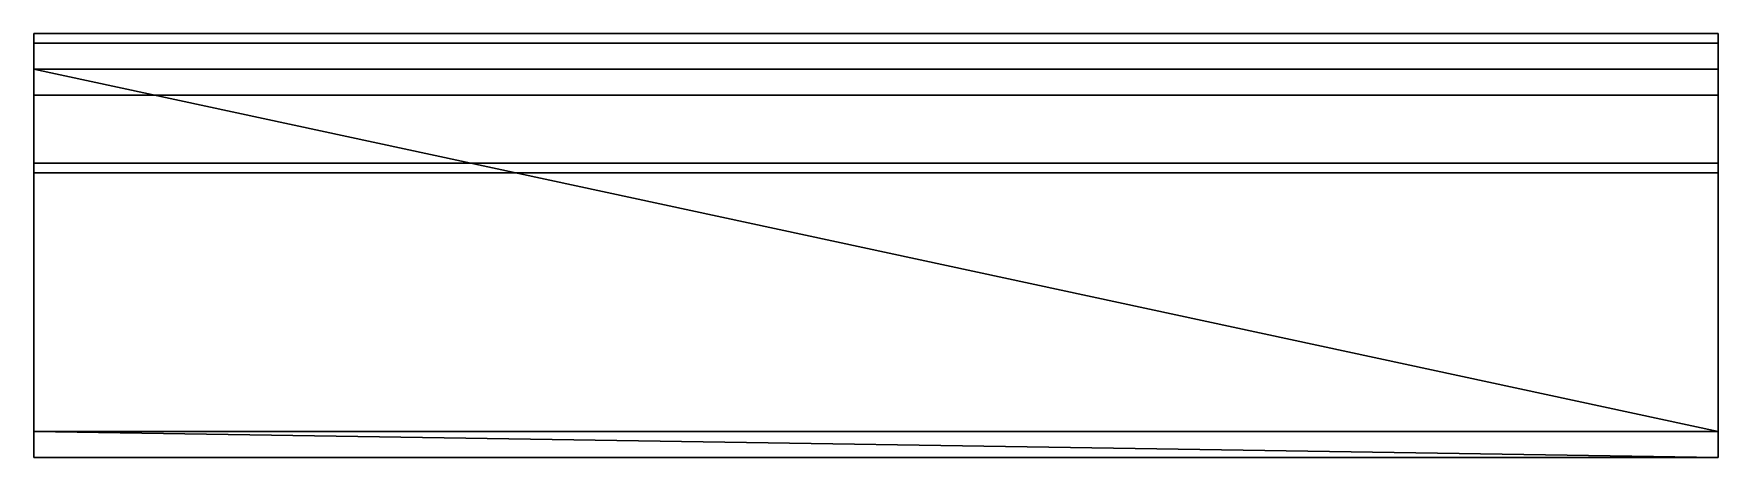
# Model space of a CAD drawing. Header units: inches. Extents: x -3354 to -3, y -8 to 1149.
# Drawn here: x -2539.2 to -2474.2, y 831.2 to 847.5 of the extents above; entities that cross this region are included whole.
import ezdxf

# ---------------------------------------------------------------- set-up
doc = ezdxf.new("R2010")
doc.units = ezdxf.units.IN
doc.header["$MEASUREMENT"] = 0
doc.layers.add('A-WALL', color=113, linetype='Continuous', lineweight=13)

# ---------------------------------------------------------------- blocks, each defined once
blk = doc.blocks.new('Basic Wall _ Exterior - Brick and CMU on Mtl_ Stud - ___-523867-01 - Lower Parking Level')
at = {"layer": 'A-WALL', "color": 9}
mesh = blk.add_polyface(dxfattribs=at)
corners = [(-2539.235, 831.165, 467.25), (-2539.235, 842.164, 468.75), (-2539.235, 847.165, 467.25), (-2539.235, 847.165, 464.75), (-2539.235, 846.165, 464.75), (-2539.235, 832.165, 464.75), (-2539.235, 831.165, 464.75)]
mesh.append_faces([[corners[k] for k in face] for face in [(5, 1, 4)]], dxfattribs={"vtx0": -1, "vtx1": -1, "color": 9})
mesh.append_faces([[corners[k] for k in face] for face in [(2, 3, 4, 1)]], dxfattribs={"vtx2": -1, "color": 9})
mesh.append_faces([[corners[k] for k in face] for face in [(5, 6, 0, 1)]], dxfattribs={"vtx3": -1, "color": 9})
mesh = blk.add_polyface(dxfattribs=at)
corners = [(-2539.235, 842.164, 468.75), (-2474.235, 842.164, 468.75), (-2474.235, 847.165, 467.25), (-2539.235, 847.165, 467.25)]
mesh.append_faces([[corners[k] for k in face] for face in [(0, 1, 2, 3)]], dxfattribs={"color": 9})
mesh = blk.add_polyface(dxfattribs=at)
corners = [(-2539.235, 847.165, 464.75), (-2539.235, 847.165, 467.25), (-2474.235, 847.165, 467.25), (-2474.235, 847.165, 464.75)]
mesh.append_faces([[corners[k] for k in face] for face in [(0, 1, 2, 3)]], dxfattribs={"color": 9})
mesh = blk.add_polyface(dxfattribs=at)
corners = [(-2539.235, 831.165, 464.75), (-2539.235, 832.165, 464.75), (-2539.235, 846.165, 464.75), (-2539.235, 847.165, 464.75), (-2474.235, 847.165, 464.75), (-2474.235, 846.165, 464.75), (-2474.235, 832.165, 464.75), (-2474.235, 831.165, 464.75)]
mesh.append_faces([[corners[k] for k in face] for face in [(0, 1, 7)]], dxfattribs={"vtx1": -1, "color": 9})
mesh.append_faces([[corners[k] for k in face] for face in [(5, 6, 2)]], dxfattribs={"vtx1": -1, "vtx2": -1, "color": 9})
mesh.append_faces([[corners[k] for k in face] for face in [(1, 2, 6, 7)]], dxfattribs={"vtx1": -1, "vtx3": -1, "color": 9})
mesh.append_faces([[corners[k] for k in face] for face in [(2, 3, 4, 5)]], dxfattribs={"vtx3": -1, "color": 9})
mesh = blk.add_polyface(dxfattribs=at)
corners = [(-2474.235, 831.165, 467.25), (-2474.235, 831.165, 464.75), (-2474.235, 832.165, 464.75), (-2474.235, 846.165, 464.75), (-2474.235, 847.165, 464.75), (-2474.235, 847.165, 467.25), (-2474.235, 842.164, 468.75)]
mesh.append_faces([[corners[k] for k in face] for face in [(3, 6, 2)]], dxfattribs={"vtx0": -1, "vtx1": -1, "color": 9})
mesh.append_faces([[corners[k] for k in face] for face in [(0, 1, 2, 6)]], dxfattribs={"vtx2": -1, "color": 9})
mesh.append_faces([[corners[k] for k in face] for face in [(3, 4, 5, 6)]], dxfattribs={"vtx3": -1, "color": 9})
mesh = blk.add_polyface(dxfattribs=at)
corners = [(-2539.235, 831.165, 467.25), (-2474.235, 831.165, 467.25), (-2474.235, 842.164, 468.75), (-2539.235, 842.164, 468.75)]
mesh.append_faces([[corners[k] for k in face] for face in [(0, 1, 2, 3)]], dxfattribs={"color": 9})
mesh = blk.add_polyface(dxfattribs=at)
corners = [(-2539.235, 831.165, 464.75), (-2474.235, 831.165, 464.75), (-2474.235, 831.165, 467.25), (-2539.235, 831.165, 467.25)]
mesh.append_faces([[corners[k] for k in face] for face in [(0, 1, 2, 3)]], dxfattribs={"color": 9})
blk = doc.blocks.new('Basic Wall _ Exterior - Brick and CMU on Mtl_ Stud - ___-523866-01 - Lower Parking Level')
at = {"layer": 'A-WALL', "color": 243}
mesh = blk.add_polyface(dxfattribs=at)
corners = [(-2539.235, 846.165, 456.75), (-2539.235, 846.165, 448.75), (-2539.235, 842.539, 448.75), (-2539.235, 842.539, 456.75), (-2539.235, 845.164, 456.75)]
mesh.append_faces([[corners[k] for k in face] for face in [(0, 1, 4)]], dxfattribs={"vtx1": -1, "color": 243})
mesh.append_faces([[corners[k] for k in face] for face in [(2, 3, 4, 1)]], dxfattribs={"vtx2": -1, "color": 243})
mesh = blk.add_polyface(dxfattribs=at)
corners = [(-2539.235, 846.165, 448.75), (-2539.235, 846.165, 456.75), (-2474.235, 846.165, 456.75), (-2474.235, 846.165, 448.75)]
mesh.append_faces([[corners[k] for k in face] for face in [(0, 1, 2, 3)]], dxfattribs={"color": 243})
mesh = blk.add_polyface(dxfattribs=at)
corners = [(-2539.235, 842.539, 448.75), (-2539.235, 846.165, 448.75), (-2474.235, 846.165, 448.75), (-2474.235, 842.539, 448.75)]
mesh.append_faces([[corners[k] for k in face] for face in [(3, 0, 1, 2)]], dxfattribs={"color": 243})
mesh = blk.add_polyface(dxfattribs=at)
corners = [(-2539.235, 846.165, 456.75), (-2539.235, 845.164, 456.75), (-2539.235, 842.539, 456.75), (-2474.235, 842.539, 456.75), (-2474.235, 845.164, 456.75), (-2474.235, 846.165, 456.75)]
mesh.append_faces([[corners[k] for k in face] for face in [(5, 0, 1, 4)]], dxfattribs={"vtx2": -1, "color": 243})
mesh.append_faces([[corners[k] for k in face] for face in [(1, 2, 3, 4)]], dxfattribs={"vtx3": -1, "color": 243})
mesh = blk.add_polyface(dxfattribs=at)
corners = [(-2474.235, 846.165, 456.75), (-2474.235, 845.164, 456.75), (-2474.235, 842.539, 456.75), (-2474.235, 842.539, 448.75), (-2474.235, 846.165, 448.75)]
mesh.append_faces([[corners[k] for k in face] for face in [(2, 3, 1)]], dxfattribs={"vtx1": -1, "color": 243})
mesh.append_faces([[corners[k] for k in face] for face in [(4, 0, 1, 3)]], dxfattribs={"vtx2": -1, "color": 243})
mesh = blk.add_polyface(dxfattribs=at)
corners = [(-2539.235, 842.539, 448.75), (-2474.235, 842.539, 448.75), (-2474.235, 842.539, 456.75), (-2539.235, 842.539, 456.75)]
mesh.append_faces([[corners[k] for k in face] for face in [(0, 1, 2, 3)]], dxfattribs={"color": 243})
blk = doc.blocks.new('Basic Wall _ Exterior - Brick and CMU on Mtl_ Stud - ___-523865-01 - Lower Parking Level')
at = {"layer": 'A-WALL', "color": 9}
mesh = blk.add_polyface(dxfattribs=at)
corners = [(-2539.235, 842.539, 411.5), (-2539.235, 846.165, 411.5), (-2539.235, 847.54, 409.75), (-2539.235, 847.54, 408.75), (-2539.235, 846.165, 408.75), (-2539.235, 842.539, 408.75)]
mesh.append_faces([[corners[k] for k in face] for face in [(4, 1, 2, 3)]], dxfattribs={"vtx0": -1, "color": 9})
mesh.append_faces([[corners[k] for k in face] for face in [(4, 5, 0, 1)]], dxfattribs={"vtx3": -1, "color": 9})
mesh = blk.add_polyface(dxfattribs=at)
corners = [(-2539.235, 847.54, 409.75), (-2539.235, 846.165, 411.5), (-2474.235, 846.165, 411.5), (-2474.235, 847.54, 409.75)]
mesh.append_faces([[corners[k] for k in face] for face in [(3, 0, 1, 2)]], dxfattribs={"color": 9})
mesh = blk.add_polyface(dxfattribs=at)
corners = [(-2539.235, 847.54, 408.75), (-2539.235, 847.54, 409.75), (-2474.235, 847.54, 409.75), (-2474.235, 847.54, 408.75)]
mesh.append_faces([[corners[k] for k in face] for face in [(3, 0, 1, 2)]], dxfattribs={"color": 9})
mesh = blk.add_polyface(dxfattribs=at)
corners = [(-2539.235, 842.539, 408.75), (-2539.235, 846.165, 408.75), (-2539.235, 847.54, 408.75), (-2474.235, 847.54, 408.75), (-2474.235, 846.165, 408.75), (-2474.235, 842.539, 408.75)]
mesh.append_faces([[corners[k] for k in face] for face in [(5, 0, 1, 4)]], dxfattribs={"vtx2": -1, "color": 9})
mesh.append_faces([[corners[k] for k in face] for face in [(1, 2, 3, 4)]], dxfattribs={"vtx3": -1, "color": 9})
mesh = blk.add_polyface(dxfattribs=at)
corners = [(-2474.235, 842.539, 411.5), (-2474.235, 842.539, 408.75), (-2474.235, 846.165, 408.75), (-2474.235, 847.54, 408.75), (-2474.235, 847.54, 409.75), (-2474.235, 846.165, 411.5)]
mesh.append_faces([[corners[k] for k in face] for face in [(4, 5, 2, 3)]], dxfattribs={"vtx1": -1, "color": 9})
mesh.append_faces([[corners[k] for k in face] for face in [(0, 1, 2, 5)]], dxfattribs={"vtx2": -1, "color": 9})
mesh = blk.add_polyface(dxfattribs=at)
corners = [(-2539.235, 842.539, 411.5), (-2474.235, 842.539, 411.5), (-2474.235, 846.165, 411.5), (-2539.235, 846.165, 411.5)]
mesh.append_faces([[corners[k] for k in face] for face in [(0, 1, 2, 3)]], dxfattribs={"color": 9})
mesh = blk.add_polyface(dxfattribs=at)
corners = [(-2539.235, 842.539, 408.75), (-2474.235, 842.539, 408.75), (-2474.235, 842.539, 411.5), (-2539.235, 842.539, 411.5)]
mesh.append_faces([[corners[k] for k in face] for face in [(0, 1, 2, 3)]], dxfattribs={"color": 9})

msp = doc.modelspace()

# ---------------------------------------------------------------- block references
at = {"layer": 'A-WALL', "color": 9}
for name in ['Basic Wall _ Exterior - Brick and CMU on Mtl_ Stud - ___-523865-01 - Lower Parking Level', 'Basic Wall _ Exterior - Brick and CMU on Mtl_ Stud - ___-523867-01 - Lower Parking Level']:
    msp.add_blockref(name, (0, 0), dxfattribs=at)
at = {"layer": 'A-WALL', "color": 243}
msp.add_blockref('Basic Wall _ Exterior - Brick and CMU on Mtl_ Stud - ___-523866-01 - Lower Parking Level', (0, 0), dxfattribs=at)

# ---------------------------------------------------------------- meshes
at = {"layer": 'A-WALL', "color": 10}
mesh = msp.add_polyface(dxfattribs=at)
corners = [(-2474.235, 846.165, 368.75), (-2539.235, 846.165, 368.75), (-2539.235, 846.165, 408.75), (-2474.235, 846.165, 408.75)]
mesh.append_faces([[corners[k] for k in face] for face in [(2, 3, 0, 1)]], dxfattribs={"color": 10})
at = {"layer": 'A-WALL', "color": 243}
mesh = msp.add_polyface(dxfattribs=at)
corners = [(-2539.235, 846.165, 464.75), (-2474.235, 846.165, 464.75), (-2474.235, 846.165, 459.417), (-2539.235, 846.165, 459.417), (-2474.235, 846.165, 435.417), (-2539.235, 846.165, 435.417), (-2539.235, 846.165, 448.75), (-2474.235, 846.165, 448.75), (-2539.235, 846.165, 432.75), (-2474.235, 846.165, 432.75), (-2474.235, 846.165, 411.5), (-2539.235, 846.165, 411.5)]
mesh.append_faces([[corners[k] for k in face] for face in [(0, 1, 2, 3), (6, 7, 4, 5), (8, 9, 10, 11)]], dxfattribs={"color": 243})
at = {"layer": 'A-WALL', "color": 8}
mesh = msp.add_polyface(dxfattribs=at)
corners = [(-2474.235, 832.165, 464.75), (-2474.235, 846.165, 464.75), (-2539.235, 846.165, 464.75), (-2539.235, 832.165, 464.75)]
mesh.append_faces([[corners[k] for k in face] for face in [(0, 1, 2, 3)]], dxfattribs={"color": 8})
mesh = msp.add_polyface(dxfattribs=at)
corners = [(-2539.235, 832.165, 368.75), (-2539.235, 832.165, 464.75), (-2539.235, 846.165, 464.75), (-2539.235, 846.165, 459.417), (-2539.235, 845.164, 459.417), (-2539.235, 845.164, 456.75), (-2539.235, 842.539, 456.75), (-2539.235, 842.539, 448.75), (-2539.235, 846.165, 448.75), (-2539.235, 846.165, 435.417), (-2539.235, 845.164, 435.417), (-2539.235, 845.164, 432.75), (-2539.235, 846.165, 432.75), (-2539.235, 846.165, 411.5), (-2539.235, 842.539, 411.5), (-2539.235, 842.539, 408.75), (-2539.235, 846.165, 408.75), (-2539.235, 846.165, 368.75), (-2539.235, 842.539, 368.75)]
mesh.append_faces([[corners[k] for k in face] for face in [(10, 7, 8, 9), (13, 11, 12)]], dxfattribs={"vtx0": -1, "color": 8})
mesh.append_faces([[corners[k] for k in face] for face in [(7, 1, 6), (6, 1, 4, 5)]], dxfattribs={"vtx0": -1, "vtx1": -1, "color": 8})
mesh.append_faces([[corners[k] for k in face] for face in [(11, 1, 7, 10)]], dxfattribs={"vtx0": -1, "vtx1": -1, "vtx2": -1, "color": 8})
mesh.append_faces([[corners[k] for k in face] for face in [(11, 13, 14, 1)]], dxfattribs={"vtx0": -1, "vtx2": -1, "vtx3": -1, "color": 8})
mesh.append_faces([[corners[k] for k in face] for face in [(17, 18, 16)]], dxfattribs={"vtx1": -1, "color": 8})
mesh.append_faces([[corners[k] for k in face] for face in [(14, 15, 0, 1), (15, 16, 18, 0)]], dxfattribs={"vtx1": -1, "vtx3": -1, "color": 8})
mesh.append_faces([[corners[k] for k in face] for face in [(2, 3, 4, 1)]], dxfattribs={"vtx2": -1, "color": 8})
mesh = msp.add_polyface(dxfattribs=at)
corners = [(-2539.235, 846.165, 368.75), (-2474.235, 846.165, 368.75), (-2474.235, 842.539, 368.75), (-2539.235, 842.539, 368.75)]
mesh.append_faces([[corners[k] for k in face] for face in [(0, 1, 2, 3)]], dxfattribs={"color": 8})
at = {"layer": 'A-WALL', "color": 243}
mesh = msp.add_polyface(dxfattribs=at)
corners = [(-2474.235, 845.164, 435.417), (-2539.235, 845.164, 435.417), (-2539.235, 846.165, 435.417), (-2474.235, 846.165, 435.417)]
mesh.append_faces([[corners[k] for k in face] for face in [(1, 2, 3, 0)]], dxfattribs={"color": 243})
mesh = msp.add_polyface(dxfattribs=at)
corners = [(-2474.235, 845.164, 432.75), (-2474.235, 846.165, 432.75), (-2539.235, 846.165, 432.75), (-2539.235, 845.164, 432.75)]
mesh.append_faces([[corners[k] for k in face] for face in [(0, 1, 2, 3)]], dxfattribs={"color": 243})
mesh = msp.add_polyface(dxfattribs=at)
corners = [(-2474.235, 845.164, 459.417), (-2539.235, 845.164, 459.417), (-2539.235, 846.165, 459.417), (-2474.235, 846.165, 459.417)]
mesh.append_faces([[corners[k] for k in face] for face in [(1, 2, 3, 0)]], dxfattribs={"color": 243})
mesh = msp.add_polyface(dxfattribs=at)
corners = [(-2474.235, 842.539, 411.5), (-2539.235, 842.539, 411.5), (-2539.235, 846.165, 411.5), (-2474.235, 846.165, 411.5)]
mesh.append_faces([[corners[k] for k in face] for face in [(1, 2, 3, 0)]], dxfattribs={"color": 243})
at = {"layer": 'A-WALL', "color": 10}
mesh = msp.add_polyface(dxfattribs=at)
corners = [(-2474.235, 842.539, 408.75), (-2474.235, 846.165, 408.75), (-2539.235, 846.165, 408.75), (-2539.235, 842.539, 408.75)]
mesh.append_faces([[corners[k] for k in face] for face in [(0, 1, 2, 3)]], dxfattribs={"color": 10})
at = {"layer": 'A-WALL', "color": 243}
mesh = msp.add_polyface(dxfattribs=at)
corners = [(-2474.235, 842.539, 448.75), (-2474.235, 846.165, 448.75), (-2539.235, 846.165, 448.75), (-2539.235, 842.539, 448.75)]
mesh.append_faces([[corners[k] for k in face] for face in [(0, 1, 2, 3)]], dxfattribs={"color": 243})
at = {"layer": 'A-WALL', "color": 8}
mesh = msp.add_polyface(dxfattribs=at)
corners = [(-2474.235, 832.165, 464.75), (-2474.235, 832.165, 368.75), (-2474.235, 842.539, 368.75), (-2474.235, 846.165, 368.75), (-2474.235, 846.165, 408.75), (-2474.235, 842.539, 408.75), (-2474.235, 842.539, 411.5), (-2474.235, 846.165, 411.5), (-2474.235, 846.165, 432.75), (-2474.235, 845.164, 432.75), (-2474.235, 845.164, 435.417), (-2474.235, 846.165, 435.417), (-2474.235, 846.165, 448.75), (-2474.235, 842.539, 448.75), (-2474.235, 842.539, 456.75), (-2474.235, 845.164, 456.75), (-2474.235, 845.164, 459.417), (-2474.235, 846.165, 459.417), (-2474.235, 846.165, 464.75)]
mesh.append_faces([[corners[k] for k in face] for face in [(4, 2, 3)]], dxfattribs={"vtx0": -1, "color": 8})
mesh.append_faces([[corners[k] for k in face] for face in [(16, 0, 14, 15)]], dxfattribs={"vtx0": -1, "vtx1": -1, "color": 8})
mesh.append_faces([[corners[k] for k in face] for face in [(13, 0, 9, 10)]], dxfattribs={"vtx0": -1, "vtx1": -1, "vtx3": -1, "color": 8})
mesh.append_faces([[corners[k] for k in face] for face in [(6, 0, 1, 5), (5, 1, 2, 4), (0, 13, 14)]], dxfattribs={"vtx0": -1, "vtx2": -1, "color": 8})
mesh.append_faces([[corners[k] for k in face] for face in [(12, 13, 10, 11), (8, 9, 7)]], dxfattribs={"vtx1": -1, "color": 8})
mesh.append_faces([[corners[k] for k in face] for face in [(6, 7, 9, 0)]], dxfattribs={"vtx1": -1, "vtx2": -1, "vtx3": -1, "color": 8})
mesh.append_faces([[corners[k] for k in face] for face in [(16, 17, 18, 0)]], dxfattribs={"vtx3": -1, "color": 8})
at = {"layer": 'A-WALL', "color": 243}
mesh = msp.add_polyface(dxfattribs=at)
corners = [(-2539.235, 845.164, 435.417), (-2474.235, 845.164, 435.417), (-2474.235, 845.164, 432.75), (-2539.235, 845.164, 432.75)]
mesh.append_faces([[corners[k] for k in face] for face in [(3, 0, 1, 2)]], dxfattribs={"color": 243})
mesh = msp.add_polyface(dxfattribs=at)
corners = [(-2539.235, 845.164, 459.417), (-2474.235, 845.164, 459.417), (-2474.235, 845.164, 456.75), (-2539.235, 845.164, 456.75)]
mesh.append_faces([[corners[k] for k in face] for face in [(3, 0, 1, 2)]], dxfattribs={"color": 243})
mesh = msp.add_polyface(dxfattribs=at)
corners = [(-2474.235, 842.539, 456.75), (-2539.235, 842.539, 456.75), (-2539.235, 845.164, 456.75), (-2474.235, 845.164, 456.75)]
mesh.append_faces([[corners[k] for k in face] for face in [(0, 1, 2, 3)]], dxfattribs={"color": 243})
at = {"layer": 'A-WALL', "color": 8}
mesh = msp.add_polyface(dxfattribs=at)
corners = [(-2539.235, 832.165, 368.75), (-2539.235, 842.539, 368.75), (-2474.235, 842.539, 368.75), (-2474.235, 832.165, 368.75)]
mesh.append_faces([[corners[k] for k in face] for face in [(0, 1, 2, 3)]], dxfattribs={"color": 8})
at = {"layer": 'A-WALL', "color": 10}
mesh = msp.add_polyface(dxfattribs=at)
corners = [(-2539.235, 842.539, 411.5), (-2474.235, 842.539, 411.5), (-2474.235, 842.539, 408.75), (-2539.235, 842.539, 408.75)]
mesh.append_faces([[corners[k] for k in face] for face in [(2, 3, 0, 1)]], dxfattribs={"color": 10})
at = {"layer": 'A-WALL', "color": 243}
mesh = msp.add_polyface(dxfattribs=at)
corners = [(-2474.235, 842.539, 448.75), (-2539.235, 842.539, 448.75), (-2539.235, 842.539, 456.75), (-2474.235, 842.539, 456.75)]
mesh.append_faces([[corners[k] for k in face] for face in [(0, 1, 2, 3)]], dxfattribs={"color": 243})
at = {"layer": 'A-WALL', "color": 8}
mesh = msp.add_polyface(dxfattribs=at)
corners = [(-2474.235, 832.165, 368.75), (-2474.235, 832.165, 464.75), (-2539.235, 832.165, 464.75), (-2539.235, 832.165, 368.75)]
mesh.append_faces([[corners[k] for k in face] for face in [(0, 1, 2, 3)]], dxfattribs={"color": 8})

doc.saveas('drawing.dxf')
